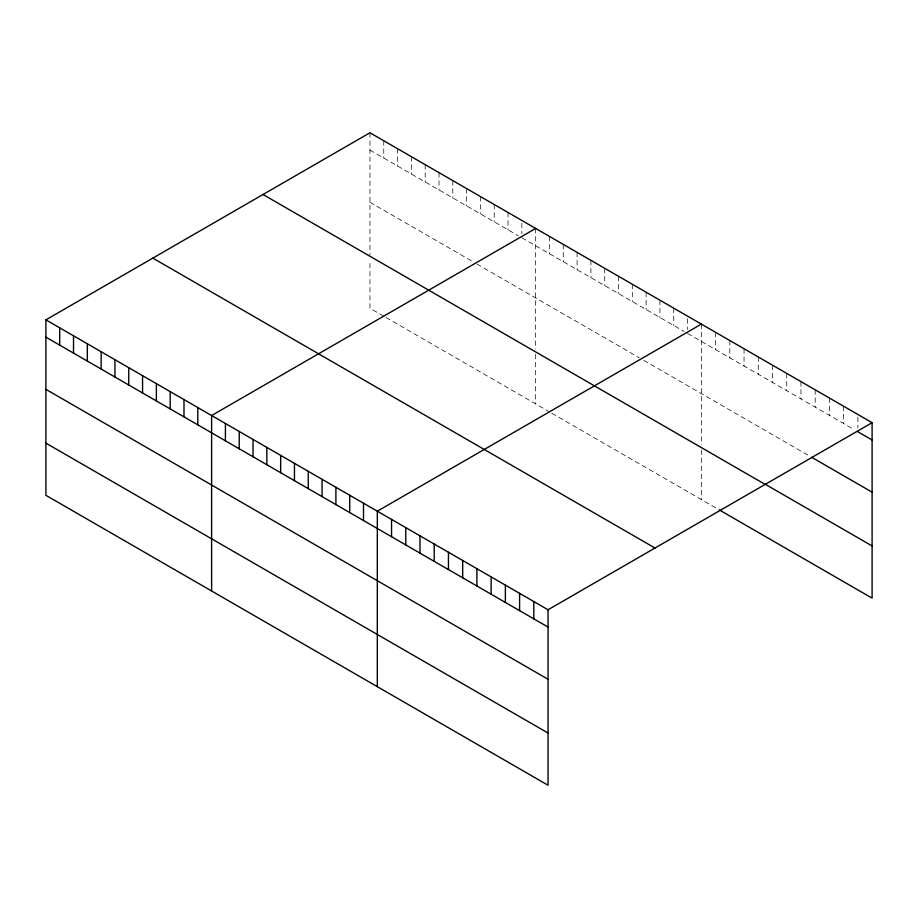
<?xml version="1.0" encoding="UTF-8"?>
<svg xmlns="http://www.w3.org/2000/svg" width="918" height="918" viewBox="0 0 918 918"><rect width="100%" height="100%" fill="white"/><g stroke="black" fill="none" stroke-linecap="round" stroke-linejoin="round"><path stroke-width="0.69" stroke-dasharray="4.59 3.44" d="M369.954 150.07L518.395 235.777M521.849 237.773L684.105 331.444M687.559 333.441L854.314 429.716M369.954 202.258L472.368 261.389M476.97 264.051L639.226 357.733M643.828 360.384L810.445 456.579M383.758 316.205L369.954 308.23L369.954 259.955M386.065 317.525L549.469 411.872M551.775 413.203L717.968 509.157M857.871 417.128L857.871 427.777M843.642 406.249L843.642 423.554M829.413 398.045L829.413 415.338M815.195 389.829L815.195 407.122M800.966 381.613L800.966 398.917M786.737 373.396L786.737 390.701M772.508 365.18L772.508 382.485M758.279 356.964L758.279 374.269M744.05 348.76L744.05 366.053M729.821 340.544L729.821 357.836M715.592 332.327L715.592 349.632M701.375 324.111L701.375 444.691M701.375 449.992L701.375 499.576M687.559 318.798L687.559 329.447M673.755 308.173L673.755 325.465M659.939 300.197L659.939 317.49M646.134 292.222L646.134 309.527M632.318 284.247L632.318 301.552M618.514 276.272L618.514 293.576M604.71 268.308L604.71 285.601M590.894 260.333L590.894 277.638M577.089 252.358L577.089 269.662M563.273 244.383L563.273 261.687M549.469 236.419L549.469 253.712M535.664 228.444L535.664 349.024M535.664 354.314L535.664 403.897M521.849 223.131L521.849 233.78M508.044 212.494L508.044 229.798M494.228 204.519L494.228 221.823M480.424 196.555L480.424 213.848M466.619 188.58L466.619 205.884M452.803 180.605L452.803 197.909M438.999 172.63L438.999 189.934M425.183 164.666L425.183 181.959M411.379 156.691L411.379 173.984M397.574 148.716L397.574 166.02M383.758 140.741L383.758 158.045M369.954 132.766L369.954 254.688"/><path stroke-width="1.38" d="M45.9 319.854L548.046 609.77L548.046 785.234L45.9 495.318L45.9 319.854L369.954 132.766L872.1 422.682L872.1 598.146L719.15 509.834M535.664 228.444L211.61 415.533L211.61 590.985M701.375 324.111L377.321 511.2L377.321 686.664M548.046 609.77L872.1 422.682M857.871 431.77L872.1 439.986M811.638 457.267L872.1 492.174M765.394 484.337L872.1 545.946M263.018 194.513L765.164 484.417M152.836 258.119L654.982 548.035M45.9 337.158L548.046 627.074M45.9 389.347L548.046 679.263M45.9 443.13L548.046 733.034M533.817 601.554L533.817 618.858M519.588 593.349L519.588 610.642M505.37 585.133L505.37 602.426M491.141 576.917L491.141 594.221M476.912 568.701L476.912 586.005M462.683 560.485L462.683 577.789M448.454 552.269L448.454 569.573M434.225 544.064L434.225 561.357M419.996 535.848L419.996 553.141M405.767 527.632L405.767 544.936M391.55 519.416L391.55 536.72M363.505 503.225L363.505 520.529M349.701 495.261L349.701 512.554M335.896 487.286L335.896 504.59M322.08 479.311L322.08 496.615M308.276 471.336L308.276 488.64M294.46 463.372L294.46 480.665M280.656 455.397L280.656 472.69M266.84 447.422L266.84 464.726M253.035 439.447L253.035 456.751M239.231 431.471L239.231 448.776M225.415 423.508L225.415 440.801M197.795 407.558L197.795 424.862M183.99 399.582L183.99 416.887M170.186 391.619L170.186 408.912M156.37 383.644L156.37 400.936M142.565 375.669L142.565 392.973M128.75 367.693L128.75 384.998M114.945 359.718L114.945 377.023M101.141 351.755L101.141 369.047M87.325 343.78L87.325 361.084M73.52 335.804L73.52 353.109M59.704 327.829L59.704 345.134"/></g></svg>
